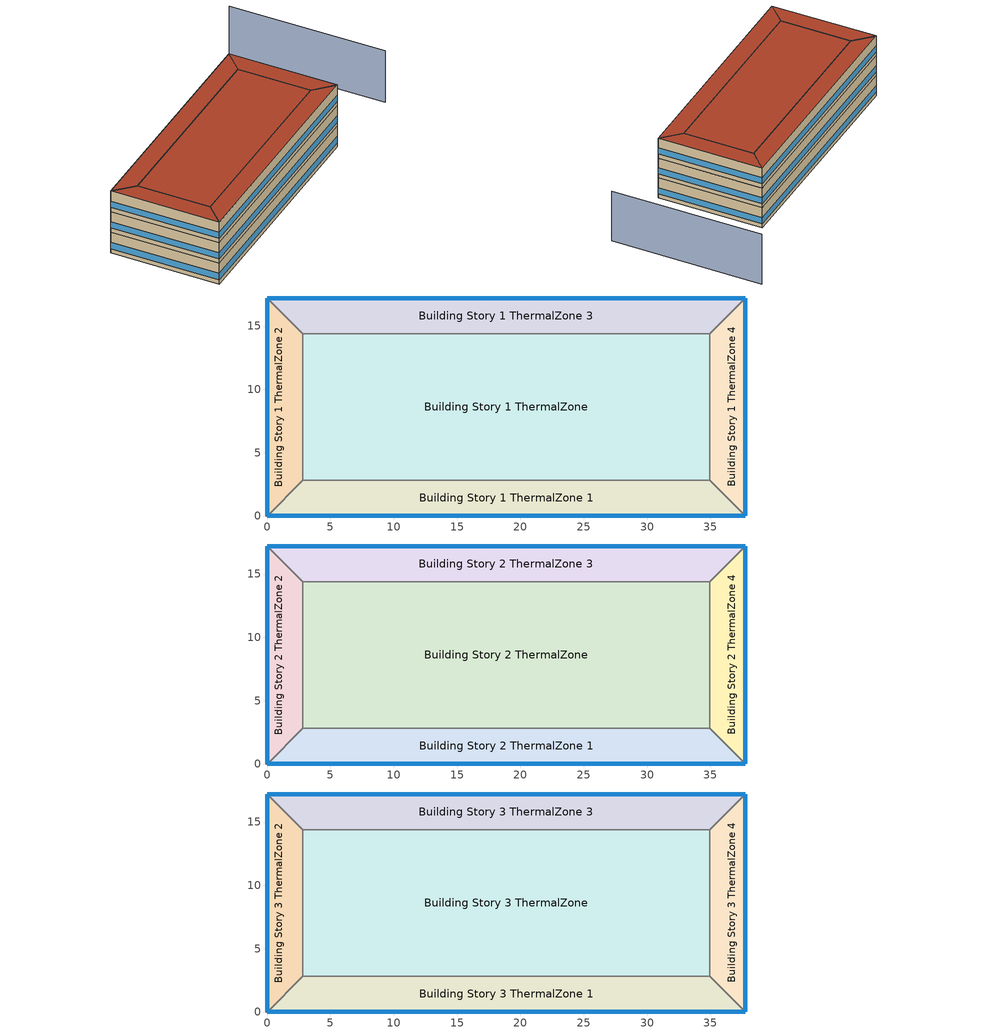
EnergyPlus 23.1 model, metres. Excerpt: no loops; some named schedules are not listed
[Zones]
Building Story 1 ThermalZone
 floor ground (Typical Insulated Carpeted 8in Slab Floor): 34.94,2.83 2.83,2.83 2.83,14.39 34.94,14.39 z0
 wall adiabatic (Typical Interior Wall): 2.83,2.83 34.94,2.83 34.94,14.39 2.83,14.39 2.83,2.83 z0:3.6
 ceiling adiabatic (Typical Interior Floor): 34.94,14.39 2.83,14.39 2.83,2.83 34.94,2.83 z3.6
Building Story 1 ThermalZone 1
 floor ground (Typical Insulated Carpeted 8in Slab Floor): 37.77,0 0,0 2.83,2.83 34.94,2.83 z0
 wall outside (Typical Insulated Exterior Mass Wall R-12.5): 0,0 37.77,0 z0:3.6
 wall adiabatic (Typical Interior Wall): 37.77,0 34.94,2.83 2.83,2.83 0,0 z0:3.6
 window (U 0.48 SHGC 0.40 Dbl Ref-D Clr 6mm/13mm): 0.03,0 37.74,0 z0.76:1.84
 ceiling adiabatic (Typical Interior Ceiling): 34.94,2.83 2.83,2.83 0,0 37.77,0 z3.6
Building Story 1 ThermalZone 2
 floor ground (Typical Insulated Carpeted 8in Slab Floor): 0,0 0,17.21 2.83,14.39 2.83,2.83 z0
 wall outside (Typical Insulated Exterior Mass Wall R-12.5): 0,17.21 0,0 z0:3.6
 wall adiabatic (Typical Interior Wall): 0,0 2.83,2.83 2.83,14.39 0,17.21 z0:3.6
 window (U 0.48 SHGC 0.40 Dbl Ref-D Clr 6mm/13mm): 0,17.19 0,0.03 z0.76:1.85
 ceiling adiabatic (Typical Interior Ceiling): 2.83,2.83 2.83,14.39 0,17.21 0,0 z3.6
Building Story 1 ThermalZone 3
 floor ground (Typical Insulated Carpeted 8in Slab Floor): 0,17.21 37.77,17.21 34.94,14.39 2.83,14.39 z0
 wall outside (Typical Insulated Exterior Mass Wall R-12.5): 37.77,17.21 0,17.21 z0:3.6
 wall adiabatic (Typical Interior Wall): 0,17.21 2.83,14.39 34.94,14.39 37.77,17.21 z0:3.6
 window (U 0.48 SHGC 0.40 Dbl Ref-D Clr 6mm/13mm): 37.74,17.21 0.03,17.21 z0.76:1.84
 ceiling adiabatic (Typical Interior Ceiling): 2.83,14.39 34.94,14.39 37.77,17.21 0,17.21 z3.6
Building Story 1 ThermalZone 4
 floor ground (Typical Insulated Carpeted 8in Slab Floor): 37.77,17.21 37.77,0 34.94,2.83 34.94,14.39 z0
 wall outside (Typical Insulated Exterior Mass Wall R-12.5): 37.77,0 37.77,17.21 z0:3.6
 wall adiabatic (Typical Interior Wall): 37.77,17.21 34.94,14.39 34.94,2.83 37.77,0 z0:3.6
 window (U 0.48 SHGC 0.40 Dbl Ref-D Clr 6mm/13mm): 37.77,0.03 37.77,17.19 z0.76:1.85
 ceiling adiabatic (Typical Interior Ceiling): 34.94,14.39 34.94,2.83 37.77,0 37.77,17.21 z3.6
Building Story 2 ThermalZone
 floor adiabatic (Typical Interior Floor): 34.94,2.83 2.83,2.83 2.83,14.39 34.94,14.39 z3.6
 wall adiabatic (Typical Interior Wall): 2.83,2.83 34.94,2.83 34.94,14.39 2.83,14.39 2.83,2.83 z3.6:7.2
 ceiling adiabatic (Typical Interior Ceiling): 34.94,14.39 2.83,14.39 2.83,2.83 34.94,2.83 z7.2
Building Story 2 ThermalZone 1
 floor adiabatic (Typical Interior Ceiling): 37.77,0 0,0 2.83,2.83 34.94,2.83 z3.6
 wall outside (Typical Insulated Exterior Mass Wall R-12.5): 0,0 37.77,0 z3.6:7.2
 wall adiabatic (Typical Interior Wall): 37.77,0 34.94,2.83 2.83,2.83 0,0 z3.6:7.2
 window (U 0.48 SHGC 0.40 Dbl Ref-D Clr 6mm/13mm): 0.03,0 37.74,0 z4.36:5.44
 ceiling adiabatic (Typical Interior Ceiling): 34.94,2.83 2.83,2.83 0,0 37.77,0 z7.2
Building Story 2 ThermalZone 2
 floor adiabatic (Typical Interior Ceiling): 0,0 0,17.21 2.83,14.39 2.83,2.83 z3.6
 wall outside (Typical Insulated Exterior Mass Wall R-12.5): 0,17.21 0,0 z3.6:7.2
 wall adiabatic (Typical Interior Wall): 0,0 2.83,2.83 2.83,14.39 0,17.21 z3.6:7.2
 window (U 0.48 SHGC 0.40 Dbl Ref-D Clr 6mm/13mm): 0,17.19 0,0.03 z4.36:5.45
 ceiling adiabatic (Typical Interior Ceiling): 2.83,2.83 2.83,14.39 0,17.21 0,0 z7.2
Building Story 2 ThermalZone 3
 floor adiabatic (Typical Interior Ceiling): 0,17.21 37.77,17.21 34.94,14.39 2.83,14.39 z3.6
 wall outside (Typical Insulated Exterior Mass Wall R-12.5): 37.77,17.21 0,17.21 z3.6:7.2
 wall adiabatic (Typical Interior Wall): 0,17.21 2.83,14.39 34.94,14.39 37.77,17.21 z3.6:7.2
 window (U 0.48 SHGC 0.40 Dbl Ref-D Clr 6mm/13mm): 37.74,17.21 0.03,17.21 z4.36:5.44
 ceiling adiabatic (Typical Interior Ceiling): 2.83,14.39 34.94,14.39 37.77,17.21 0,17.21 z7.2
Building Story 2 ThermalZone 4
 floor adiabatic (Typical Interior Ceiling): 37.77,17.21 37.77,0 34.94,2.83 34.94,14.39 z3.6
 wall outside (Typical Insulated Exterior Mass Wall R-12.5): 37.77,0 37.77,17.21 z3.6:7.2
 wall adiabatic (Typical Interior Wall): 37.77,17.21 34.94,14.39 34.94,2.83 37.77,0 z3.6:7.2
 window (U 0.48 SHGC 0.40 Dbl Ref-D Clr 6mm/13mm): 37.77,0.03 37.77,17.19 z4.36:5.45
 ceiling adiabatic (Typical Interior Ceiling): 34.94,14.39 34.94,2.83 37.77,0 37.77,17.21 z7.2
Building Story 3 ThermalZone
 floor adiabatic (Typical Interior Ceiling): 34.94,2.83 2.83,2.83 2.83,14.39 34.94,14.39 z7.2
 wall adiabatic (Typical Interior Wall): 2.83,2.83 34.94,2.83 34.94,14.39 2.83,14.39 2.83,2.83 z7.2:10.8
 roof outside (Typical IEAD Roof R-31.25): 34.94,14.39 2.83,14.39 2.83,2.83 34.94,2.83 z10.8
Building Story 3 ThermalZone 1
 floor adiabatic (Typical Interior Ceiling): 37.77,0 0,0 2.83,2.83 34.94,2.83 z7.2
 wall outside (Typical Insulated Exterior Mass Wall R-12.5): 0,0 37.77,0 z7.2:10.8
 wall adiabatic (Typical Interior Wall): 37.77,0 34.94,2.83 2.83,2.83 0,0 z7.2:10.8
 window (U 0.48 SHGC 0.40 Dbl Ref-D Clr 6mm/13mm): 0.03,0 37.74,0 z7.96:9.04
 roof outside (Typical IEAD Roof R-31.25): 34.94,2.83 2.83,2.83 0,0 37.77,0 z10.8
Building Story 3 ThermalZone 2
 floor adiabatic (Typical Interior Ceiling): 0,0 0,17.21 2.83,14.39 2.83,2.83 z7.2
 wall outside (Typical Insulated Exterior Mass Wall R-12.5): 0,17.21 0,0 z7.2:10.8
 wall adiabatic (Typical Interior Wall): 0,0 2.83,2.83 2.83,14.39 0,17.21 z7.2:10.8
 window (U 0.48 SHGC 0.40 Dbl Ref-D Clr 6mm/13mm): 0,17.19 0,0.03 z7.96:9.05
 roof outside (Typical IEAD Roof R-31.25): 2.83,2.83 2.83,14.39 0,17.21 0,0 z10.8
Building Story 3 ThermalZone 3
 floor adiabatic (Typical Interior Ceiling): 0,17.21 37.77,17.21 34.94,14.39 2.83,14.39 z7.2
 wall outside (Typical Insulated Exterior Mass Wall R-12.5): 37.77,17.21 0,17.21 z7.2:10.8
 wall adiabatic (Typical Interior Wall): 0,17.21 2.83,14.39 34.94,14.39 37.77,17.21 z7.2:10.8
 window (U 0.48 SHGC 0.40 Dbl Ref-D Clr 6mm/13mm): 37.74,17.21 0.03,17.21 z7.96:9.04
 roof outside (Typical IEAD Roof R-31.25): 2.83,14.39 34.94,14.39 37.77,17.21 0,17.21 z10.8
Building Story 3 ThermalZone 4
 floor adiabatic (Typical Interior Ceiling): 37.77,17.21 37.77,0 34.94,2.83 34.94,14.39 z7.2
 wall outside (Typical Insulated Exterior Mass Wall R-12.5): 37.77,0 37.77,17.21 z7.2:10.8
 wall adiabatic (Typical Interior Wall): 37.77,17.21 34.94,14.39 34.94,2.83 37.77,0 z7.2:10.8
 window (U 0.48 SHGC 0.40 Dbl Ref-D Clr 6mm/13mm): 37.77,0.03 37.77,17.19 z7.96:9.05
 roof outside (Typical IEAD Roof R-31.25): 34.94,14.39 34.94,2.83 37.77,0 37.77,17.21 z10.8
shading: 50.66,23.54 50.66,-1.22 z0:9
[Building]
bld_17: Terrain=City
[Site:Location]
Laramie General Brees Field_WY_USA: Latitude {deg}=41.3122; Longitude {deg}=-105.583; Time Zone {hr}=-7; Elevation {m}=2215
[Site:GroundTemperature:FCfactorMethod]
8.6, 2.8, -4.1, -8.8, -2.2, 0.3, 6.7, 10.1, 16.5, 20.6, 19.2, 14.7
[Site:WaterMainsTemperature]
Calculation Method=Correlation; Annual Average Outdoor Air Temperature {C}=8.96667; Maximum Difference In Monthly Average Outdoor Air Temperatures {deltaC}=26.2
[SizingPeriod:DesignDay] Day of Month=21; Dry-Bulb Temperature Range Modifier Type=DefaultMultipliers; Humidity Condition Type=Wetbulb; Barometric Pressure {Pa}=98769; Rain Indicator=No; Snow Indicator=No; Daylight Saving Time Indicator=No; Begin Environment Reset Mode=FullResetAtBeginEnvironment
Name | Month | Day Type | Maximum Dry-Bulb Temperature {C} | Daily Dry-Bulb Temperature Range {deltaC} | Wetbulb or DewPoint at Maximum Dry-Bulb {C} | Wind Speed {m/s} | Wind Direction {deg} | Solar Model Indicator | ASHRAE Clear Sky Optical Depth for Beam Irradiance (taub) | ASHRAE Clear Sky Optical Depth for Diffuse Irradiance (taud) | Sky Clearness
Buffalo Niagara Intl Ap Ann Clg .4% Condns DB=>MWB 1 | 7 | SummerDesignDay | 30.3 | 9.3 | 21.8 | 5.7 | 240 | ASHRAETau | 0.462 | 2.001
Buffalo Niagara Intl Ap Ann Clg .4% Condns WB=>MDB 1 | 7 | SummerDesignDay | 27.8 | 9.3 | 23.8 | 5.7 | 240 | ASHRAETau | 0.462 | 2.001
Buffalo Niagara Intl Ap Ann Htg 99.6% Condns DB 1 | 1 | WinterDesignDay | -16.3 | 0 | -16.3 | 5.1 | 270 | ASHRAEClearSky |  |  | 0
[Material] Thermal Absorptance=0.9
Name | Roughness | Thickness {m} | Conductivity {W/m-K} | Density {kg/m3} | Specific Heat {J/kg-K} | Solar Absorptance | Visible Absorptance
1/2IN Gypsum | Smooth | 0.0127 | 0.16 | 784.9 | 830 | 0.4 | 0.4
100mm Normalweight concrete floor | MediumRough | 0.1016 | 2.31045 | 2322 | 832.557 | 0.7 | 0.7
1IN Stucco | Smooth | 0.0253 | 0.6918 | 1858 | 837 | 0.7 | 0.92
8 in. Normalweight Concrete Floor | MediumRough | 0.2032 | 2.31 | 2322 | 832 | 0.7 | 0.7
8IN CONCRETE HW RefBldg | Rough | 0.2032 | 1.311 | 2240 | 836.8 | 0.7 | 0.7
G01 13mm gypsum board | Smooth | 0.0127 | 0.160031 | 800.001 | 1090.73 | 0.7 | 0.5
Metal Roof Surface | Smooth | 0.0008 | 45.28 | 7824 | 500 | 0.7 | 0.7
Roof Membrane | VeryRough | 0.0095 | 0.16 | 1121.29 | 1460 | 0.7 | 0.7
Std Wood 6inch 1; Std Wood 6inch 2 | MediumSmooth | 0.15 | 0.12 | 540 | 1210 | 0.7 | 0.7
[Material:NoMass] Roughness=Smooth; Thermal Absorptance=0.9; Solar Absorptance=0.7
Name | Thermal Resistance {m2-K/W} | Visible Absorptance
CP02 CARPET PAD; Typical Carpet Pad | 0.21648 | 0.8
Typical Insulation R-10.11 | 1.78074 | 0.7
Typical Insulation R-30.13 | 5.30668 | 0.7
[WindowMaterial:Gas]
AIR 13MM: Gas Type=Air; Thickness {m}=0.0127
[WindowMaterial:Glazing] Optical Data Type=SpectralAverage; Thickness {m}=0.006; Infrared Transmittance at Normal Incidence=0; Front Side Infrared Hemispherical Emissivity=0.84; Conductivity {W/m-K}=0.9; Dirt Correction Factor for Solar and Visible Transmittance=1; Solar Diffusing=No
Name | Solar Transmittance at Normal Incidence | Front Side Solar Reflectance at Normal Incidence | Back Side Solar Reflectance at Normal Incidence | Visible Transmittance at Normal Incidence | Front Side Visible Reflectance at Normal Incidence | Back Side Visible Reflectance at Normal Incidence | Back Side Infrared Hemispherical Emissivity
CLEAR 6MM | 0.775 | 0.071 | 0.071 | 0.881 | 0.08 | 0.08 | 0.84
REF D CLEAR 6MM | 0.429 | 0.308 | 0.379 | 0.334 | 0.453 | 0.505 | 0.82
[Construction]
InteriorFurnishings 1: Std Wood 6inch 1
InteriorFurnishings 2: Std Wood 6inch 2
Typical IEAD Roof R-31.25: Roof Membrane, Typical Insulation R-30.13, Metal Roof Surface
Typical Insulated Carpeted 8in Slab Floor: 8 in. Normalweight Concrete Floor, Typical Carpet Pad
Typical Insulated Exterior Mass Wall R-12.5: 1IN Stucco, 8IN CONCRETE HW RefBldg, Typical Insulation R-10.11, 1/2IN Gypsum
Typical Interior Ceiling: CP02 CARPET PAD, 100mm Normalweight concrete floor
Typical Interior Floor: 100mm Normalweight concrete floor, CP02 CARPET PAD
Typical Interior Wall: G01 13mm gypsum board, G01 13mm gypsum board
U 0.48 SHGC 0.40 Dbl Ref-D Clr 6mm/13mm: REF D CLEAR 6MM, AIR 13MM, CLEAR 6MM
[Zone] Multiplier=1; Part of Total Floor Area=Yes
Building Story 1 ThermalZone; Building Story 1 ThermalZone 1; Building Story 1 ThermalZone 2; Building Story 1 ThermalZone 3; Building Story 1 ThermalZone 4; Building Story 2 ThermalZone; Building Story 2 ThermalZone 1; Building Story 2 ThermalZone 2; Building Story 2 ThermalZone 3; Building Story 2 ThermalZone 4; Building Story 3 ThermalZone; Building Story 3 ThermalZone 1; Building Story 3 ThermalZone 2; Building Story 3 ThermalZone 3; Building Story 3 ThermalZone 4
[Space]
Name | Zone | Space Type
Building Story 1 Space | Building Story 1 ThermalZone | Story Ground Blended Space Type
Building Story 1 Space 1 | Building Story 1 ThermalZone 1 | Story Ground Blended Space Type
Building Story 1 Space 2 | Building Story 1 ThermalZone 2 | Story Ground Blended Space Type
Building Story 1 Space 3 | Building Story 1 ThermalZone 3 | Story Ground Blended Space Type
Building Story 1 Space 4 | Building Story 1 ThermalZone 4 | Story Ground Blended Space Type
Building Story 2 Space | Building Story 2 ThermalZone | Story Mid Blended Space Type
Building Story 2 Space 1 | Building Story 2 ThermalZone 1 | Story Mid Blended Space Type
Building Story 2 Space 2 | Building Story 2 ThermalZone 2 | Story Mid Blended Space Type
Building Story 2 Space 3 | Building Story 2 ThermalZone 3 | Story Mid Blended Space Type
Building Story 2 Space 4 | Building Story 2 ThermalZone 4 | Story Mid Blended Space Type
Building Story 3 Space | Building Story 3 ThermalZone | Story Top Blended Space Type
Building Story 3 Space 1 | Building Story 3 ThermalZone 1 | Story Top Blended Space Type
Building Story 3 Space 2 | Building Story 3 ThermalZone 2 | Story Top Blended Space Type
Building Story 3 Space 3 | Building Story 3 ThermalZone 3 | Story Top Blended Space Type
Building Story 3 Space 4 | Building Story 3 ThermalZone 4 | Story Top Blended Space Type
[SpaceList]
Story Ground Blended Space Type: Building Story 1 Space, Building Story 1 Space 3, Building Story 1 Space 1, Building Story 1 Space 2, Building Story 1 Space 4
Story Mid Blended Space Type: Building Story 2 Space 1, Building Story 2 Space 2, Building Story 2 Space, Building Story 2 Space 3, Building Story 2 Space 4
Story Top Blended Space Type: Building Story 3 Space 2, Building Story 3 Space 3, Building Story 3 Space, Building Story 3 Space 1, Building Story 3 Space 4
[InternalMass]
Name | Construction | Zone or ZoneList | Space or SpaceList | Surface Area {m2}
Building Story 1 Space Office WholeBuilding - Sm Office A  - Story Ground Mass; Building Story 1 Space Office WholeBuilding - Sm Office C  - Story Ground Mass | InteriorFurnishings 1 | Building Story 1 ThermalZone | Building Story 1 Space | 120.913
Building Story 1 Space 3 Office WholeBuilding - Sm Office A  - Story Ground Mass; Building Story 1 Space 3 Office WholeBuilding - Sm Office C  - Story Ground Mass | InteriorFurnishings 1 | Building Story 1 ThermalZone 3 | Building Story 1 Space 3 | 32.1974
Building Story 1 Space 1 Office WholeBuilding - Sm Office A  - Story Ground Mass; Building Story 1 Space 1 Office WholeBuilding - Sm Office C  - Story Ground Mass | InteriorFurnishings 1 | Building Story 1 ThermalZone 1 | Building Story 1 Space 1 | 32.1974
Building Story 1 Space 2 Office WholeBuilding - Sm Office A  - Story Ground Mass; Building Story 1 Space 2 Office WholeBuilding - Sm Office C  - Story Ground Mass | InteriorFurnishings 1 | Building Story 1 ThermalZone 2 | Building Story 1 Space 2 | 13.2578
Building Story 1 Space 4 Office WholeBuilding - Sm Office A  - Story Ground Mass; Building Story 1 Space 4 Office WholeBuilding - Sm Office C  - Story Ground Mass | InteriorFurnishings 1 | Building Story 1 ThermalZone 4 | Building Story 1 Space 4 | 13.2578
Building Story 1 Space Office WholeBuilding - Sm Office A end_a - Story Ground Mass; Building Story 1 Space Office WholeBuilding - Sm Office A end_b - Story Ground Mass; Building Story 1 Space Office WholeBuilding - Sm Office C end_a - Story Ground Mass; Building Story 1 Space Office WholeBuilding - Sm Office C end_b - Story Ground Mass | InteriorFurnishings 1 | Building Story 1 ThermalZone | Building Story 1 Space | 28.3128
Building Story 1 Space 3 Office WholeBuilding - Sm Office A end_a - Story Ground Mass; Building Story 1 Space 3 Office WholeBuilding - Sm Office A end_b - Story Ground Mass; Building Story 1 Space 3 Office WholeBuilding - Sm Office C end_a - Story Ground Mass; Building Story 1 Space 3 Office WholeBuilding - Sm Office C end_b - Story Ground Mass | InteriorFurnishings 1 | Building Story 1 ThermalZone 3 | Building Story 1 Space 3 | 7.53931
Building Story 1 Space 1 Office WholeBuilding - Sm Office A end_a - Story Ground Mass; Building Story 1 Space 1 Office WholeBuilding - Sm Office A end_b - Story Ground Mass; Building Story 1 Space 1 Office WholeBuilding - Sm Office C end_a - Story Ground Mass; Building Story 1 Space 1 Office WholeBuilding - Sm Office C end_b - Story Ground Mass | InteriorFurnishings 1 | Building Story 1 ThermalZone 1 | Building Story 1 Space 1 | 7.53931
Building Story 1 Space 2 Office WholeBuilding - Sm Office A end_a - Story Ground Mass; Building Story 1 Space 2 Office WholeBuilding - Sm Office A end_b - Story Ground Mass; Building Story 1 Space 2 Office WholeBuilding - Sm Office C end_a - Story Ground Mass; Building Story 1 Space 2 Office WholeBuilding - Sm Office C end_b - Story Ground Mass | InteriorFurnishings 1 | Building Story 1 ThermalZone 2 | Building Story 1 Space 2 | 3.10444
Building Story 1 Space 4 Office WholeBuilding - Sm Office A end_a - Story Ground Mass; Building Story 1 Space 4 Office WholeBuilding - Sm Office A end_b - Story Ground Mass; Building Story 1 Space 4 Office WholeBuilding - Sm Office C end_a - Story Ground Mass; Building Story 1 Space 4 Office WholeBuilding - Sm Office C end_b - Story Ground Mass | InteriorFurnishings 1 | Building Story 1 ThermalZone 4 | Building Story 1 Space 4 | 3.10444
Building Story 1 Space Office WholeBuilding - Sm Office B  - Story Ground Mass | InteriorFurnishings 1 | Building Story 1 ThermalZone | Building Story 1 Space | 263.639
Building Story 1 Space 3 Office WholeBuilding - Sm Office B  - Story Ground Mass | InteriorFurnishings 1 | Building Story 1 ThermalZone 3 | Building Story 1 Space 3 | 70.2033
Building Story 1 Space 1 Office WholeBuilding - Sm Office B  - Story Ground Mass | InteriorFurnishings 1 | Building Story 1 ThermalZone 1 | Building Story 1 Space 1 | 70.2033
Building Story 1 Space 2 Office WholeBuilding - Sm Office B  - Story Ground Mass | InteriorFurnishings 1 | Building Story 1 ThermalZone 2 | Building Story 1 Space 2 | 28.9074
Building Story 1 Space 4 Office WholeBuilding - Sm Office B  - Story Ground Mass | InteriorFurnishings 1 | Building Story 1 ThermalZone 4 | Building Story 1 Space 4 | 28.9074
Building Story 1 Space Office WholeBuilding - Sm Office B end_a - Story Ground Mass; Building Story 1 Space Office WholeBuilding - Sm Office B end_b - Story Ground Mass | InteriorFurnishings 1 | Building Story 1 ThermalZone | Building Story 1 Space | 61.7334
Building Story 1 Space 3 Office WholeBuilding - Sm Office B end_a - Story Ground Mass; Building Story 1 Space 3 Office WholeBuilding - Sm Office B end_b - Story Ground Mass | InteriorFurnishings 1 | Building Story 1 ThermalZone 3 | Building Story 1 Space 3 | 16.4387
Building Story 1 Space 1 Office WholeBuilding - Sm Office B end_a - Story Ground Mass; Building Story 1 Space 1 Office WholeBuilding - Sm Office B end_b - Story Ground Mass | InteriorFurnishings 1 | Building Story 1 ThermalZone 1 | Building Story 1 Space 1 | 16.4387
Building Story 1 Space 2 Office WholeBuilding - Sm Office B end_a - Story Ground Mass; Building Story 1 Space 2 Office WholeBuilding - Sm Office B end_b - Story Ground Mass | InteriorFurnishings 1 | Building Story 1 ThermalZone 2 | Building Story 1 Space 2 | 6.76893
Building Story 1 Space 4 Office WholeBuilding - Sm Office B end_a - Story Ground Mass; Building Story 1 Space 4 Office WholeBuilding - Sm Office B end_b - Story Ground Mass | InteriorFurnishings 1 | Building Story 1 ThermalZone 4 | Building Story 1 Space 4 | 6.76893
Building Story 1 Space Mass | InteriorFurnishings 2 | Building Story 1 ThermalZone | Building Story 1 Space | 742.182
Building Story 1 Space 1 Mass | InteriorFurnishings 2 | Building Story 1 ThermalZone 1 | Building Story 1 Space 1 | 197.633
Building Story 1 Space 2 Mass | InteriorFurnishings 2 | Building Story 1 ThermalZone 2 | Building Story 1 Space 2 | 81.3787
Building Story 1 Space 3 Mass | InteriorFurnishings 2 | Building Story 1 ThermalZone 3 | Building Story 1 Space 3 | 197.633
Building Story 1 Space 4 Mass | InteriorFurnishings 2 | Building Story 1 ThermalZone 4 | Building Story 1 Space 4 | 81.3787
Building Story 2 Space 1 Office WholeBuilding - Sm Office A  - Story Mid Mass; Building Story 2 Space 1 Office WholeBuilding - Sm Office C  - Story Mid Mass | InteriorFurnishings 1 | Building Story 2 ThermalZone 1 | Building Story 2 Space 1 | 32.1974
Building Story 2 Space 2 Office WholeBuilding - Sm Office A  - Story Mid Mass; Building Story 2 Space 2 Office WholeBuilding - Sm Office C  - Story Mid Mass | InteriorFurnishings 1 | Building Story 2 ThermalZone 2 | Building Story 2 Space 2 | 13.2578
Building Story 2 Space Office WholeBuilding - Sm Office A  - Story Mid Mass; Building Story 2 Space Office WholeBuilding - Sm Office C  - Story Mid Mass | InteriorFurnishings 1 | Building Story 2 ThermalZone | Building Story 2 Space | 120.913
Building Story 2 Space 3 Office WholeBuilding - Sm Office A  - Story Mid Mass; Building Story 2 Space 3 Office WholeBuilding - Sm Office C  - Story Mid Mass | InteriorFurnishings 1 | Building Story 2 ThermalZone 3 | Building Story 2 Space 3 | 32.1974
Building Story 2 Space 4 Office WholeBuilding - Sm Office A  - Story Mid Mass; Building Story 2 Space 4 Office WholeBuilding - Sm Office C  - Story Mid Mass | InteriorFurnishings 1 | Building Story 2 ThermalZone 4 | Building Story 2 Space 4 | 13.2578
Building Story 2 Space 1 Office WholeBuilding - Sm Office A end_a - Story Mid Mass; Building Story 2 Space 1 Office WholeBuilding - Sm Office A end_b - Story Mid Mass; Building Story 2 Space 1 Office WholeBuilding - Sm Office C end_a - Story Mid Mass; Building Story 2 Space 1 Office WholeBuilding - Sm Office C end_b - Story Mid Mass | InteriorFurnishings 1 | Building Story 2 ThermalZone 1 | Building Story 2 Space 1 | 7.53931
Building Story 2 Space 2 Office WholeBuilding - Sm Office A end_a - Story Mid Mass; Building Story 2 Space 2 Office WholeBuilding - Sm Office A end_b - Story Mid Mass; Building Story 2 Space 2 Office WholeBuilding - Sm Office C end_a - Story Mid Mass; Building Story 2 Space 2 Office WholeBuilding - Sm Office C end_b - Story Mid Mass | InteriorFurnishings 1 | Building Story 2 ThermalZone 2 | Building Story 2 Space 2 | 3.10444
Building Story 2 Space Office WholeBuilding - Sm Office A end_a - Story Mid Mass; Building Story 2 Space Office WholeBuilding - Sm Office A end_b - Story Mid Mass; Building Story 2 Space Office WholeBuilding - Sm Office C end_a - Story Mid Mass; Building Story 2 Space Office WholeBuilding - Sm Office C end_b - Story Mid Mass | InteriorFurnishings 1 | Building Story 2 ThermalZone | Building Story 2 Space | 28.3128
Building Story 2 Space 3 Office WholeBuilding - Sm Office A end_a - Story Mid Mass; Building Story 2 Space 3 Office WholeBuilding - Sm Office A end_b - Story Mid Mass; Building Story 2 Space 3 Office WholeBuilding - Sm Office C end_a - Story Mid Mass; Building Story 2 Space 3 Office WholeBuilding - Sm Office C end_b - Story Mid Mass | InteriorFurnishings 1 | Building Story 2 ThermalZone 3 | Building Story 2 Space 3 | 7.53931
Building Story 2 Space 4 Office WholeBuilding - Sm Office A end_a - Story Mid Mass; Building Story 2 Space 4 Office WholeBuilding - Sm Office A end_b - Story Mid Mass; Building Story 2 Space 4 Office WholeBuilding - Sm Office C end_a - Story Mid Mass; Building Story 2 Space 4 Office WholeBuilding - Sm Office C end_b - Story Mid Mass | InteriorFurnishings 1 | Building Story 2 ThermalZone 4 | Building Story 2 Space 4 | 3.10444
Building Story 2 Space 1 Office WholeBuilding - Sm Office B  - Story Mid Mass | InteriorFurnishings 1 | Building Story 2 ThermalZone 1 | Building Story 2 Space 1 | 70.2033
Building Story 2 Space 2 Office WholeBuilding - Sm Office B  - Story Mid Mass | InteriorFurnishings 1 | Building Story 2 ThermalZone 2 | Building Story 2 Space 2 | 28.9074
Building Story 2 Space Office WholeBuilding - Sm Office B  - Story Mid Mass | InteriorFurnishings 1 | Building Story 2 ThermalZone | Building Story 2 Space | 263.639
Building Story 2 Space 3 Office WholeBuilding - Sm Office B  - Story Mid Mass | InteriorFurnishings 1 | Building Story 2 ThermalZone 3 | Building Story 2 Space 3 | 70.2033
Building Story 2 Space 4 Office WholeBuilding - Sm Office B  - Story Mid Mass | InteriorFurnishings 1 | Building Story 2 ThermalZone 4 | Building Story 2 Space 4 | 28.9074
Building Story 2 Space 1 Office WholeBuilding - Sm Office B end_a - Story Mid Mass; Building Story 2 Space 1 Office WholeBuilding - Sm Office B end_b - Story Mid Mass | InteriorFurnishings 1 | Building Story 2 ThermalZone 1 | Building Story 2 Space 1 | 16.4387
Building Story 2 Space 2 Office WholeBuilding - Sm Office B end_a - Story Mid Mass; Building Story 2 Space 2 Office WholeBuilding - Sm Office B end_b - Story Mid Mass | InteriorFurnishings 1 | Building Story 2 ThermalZone 2 | Building Story 2 Space 2 | 6.76893
Building Story 2 Space Office WholeBuilding - Sm Office B end_a - Story Mid Mass; Building Story 2 Space Office WholeBuilding - Sm Office B end_b - Story Mid Mass | InteriorFurnishings 1 | Building Story 2 ThermalZone | Building Story 2 Space | 61.7334
Building Story 2 Space 3 Office WholeBuilding - Sm Office B end_a - Story Mid Mass; Building Story 2 Space 3 Office WholeBuilding - Sm Office B end_b - Story Mid Mass | InteriorFurnishings 1 | Building Story 2 ThermalZone 3 | Building Story 2 Space 3 | 16.4387
Building Story 2 Space 4 Office WholeBuilding - Sm Office B end_a - Story Mid Mass; Building Story 2 Space 4 Office WholeBuilding - Sm Office B end_b - Story Mid Mass | InteriorFurnishings 1 | Building Story 2 ThermalZone 4 | Building Story 2 Space 4 | 6.76893
Building Story 2 Space Mass | InteriorFurnishings 2 | Building Story 2 ThermalZone | Building Story 2 Space | 742.182
Building Story 2 Space 1 Mass | InteriorFurnishings 2 | Building Story 2 ThermalZone 1 | Building Story 2 Space 1 | 197.633
Building Story 2 Space 2 Mass | InteriorFurnishings 2 | Building Story 2 ThermalZone 2 | Building Story 2 Space 2 | 81.3787
Building Story 2 Space 3 Mass | InteriorFurnishings 2 | Building Story 2 ThermalZone 3 | Building Story 2 Space 3 | 197.633
Building Story 2 Space 4 Mass | InteriorFurnishings 2 | Building Story 2 ThermalZone 4 | Building Story 2 Space 4 | 81.3787
Building Story 3 Space 2 Office WholeBuilding - Sm Office A  - Story Top Mass; Building Story 3 Space 2 Office WholeBuilding - Sm Office C  - Story Top Mass | InteriorFurnishings 1 | Building Story 3 ThermalZone 2 | Building Story 3 Space 2 | 13.2578
Building Story 3 Space 3 Office WholeBuilding - Sm Office A  - Story Top Mass; Building Story 3 Space 3 Office WholeBuilding - Sm Office C  - Story Top Mass | InteriorFurnishings 1 | Building Story 3 ThermalZone 3 | Building Story 3 Space 3 | 32.1974
Building Story 3 Space Office WholeBuilding - Sm Office A  - Story Top Mass; Building Story 3 Space Office WholeBuilding - Sm Office C  - Story Top Mass | InteriorFurnishings 1 | Building Story 3 ThermalZone | Building Story 3 Space | 120.913
Building Story 3 Space 1 Office WholeBuilding - Sm Office A  - Story Top Mass; Building Story 3 Space 1 Office WholeBuilding - Sm Office C  - Story Top Mass | InteriorFurnishings 1 | Building Story 3 ThermalZone 1 | Building Story 3 Space 1 | 32.1974
Building Story 3 Space 4 Office WholeBuilding - Sm Office A  - Story Top Mass; Building Story 3 Space 4 Office WholeBuilding - Sm Office C  - Story Top Mass | InteriorFurnishings 1 | Building Story 3 ThermalZone 4 | Building Story 3 Space 4 | 13.2578
Building Story 3 Space 2 Office WholeBuilding - Sm Office A end_a - Story Top Mass; Building Story 3 Space 2 Office WholeBuilding - Sm Office A end_b - Story Top Mass; Building Story 3 Space 2 Office WholeBuilding - Sm Office C end_a - Story Top Mass; Building Story 3 Space 2 Office WholeBuilding - Sm Office C end_b - Story Top Mass | InteriorFurnishings 1 | Building Story 3 ThermalZone 2 | Building Story 3 Space 2 | 3.10444
Building Story 3 Space 3 Office WholeBuilding - Sm Office A end_a - Story Top Mass; Building Story 3 Space 3 Office WholeBuilding - Sm Office A end_b - Story Top Mass; Building Story 3 Space 3 Office WholeBuilding - Sm Office C end_a - Story Top Mass; Building Story 3 Space 3 Office WholeBuilding - Sm Office C end_b - Story Top Mass | InteriorFurnishings 1 | Building Story 3 ThermalZone 3 | Building Story 3 Space 3 | 7.53931
Building Story 3 Space Office WholeBuilding - Sm Office A end_a - Story Top Mass; Building Story 3 Space Office WholeBuilding - Sm Office A end_b - Story Top Mass; Building Story 3 Space Office WholeBuilding - Sm Office C end_a - Story Top Mass; Building Story 3 Space Office WholeBuilding - Sm Office C end_b - Story Top Mass | InteriorFurnishings 1 | Building Story 3 ThermalZone | Building Story 3 Space | 28.3128
Building Story 3 Space 1 Office WholeBuilding - Sm Office A end_a - Story Top Mass; Building Story 3 Space 1 Office WholeBuilding - Sm Office A end_b - Story Top Mass; Building Story 3 Space 1 Office WholeBuilding - Sm Office C end_a - Story Top Mass; Building Story 3 Space 1 Office WholeBuilding - Sm Office C end_b - Story Top Mass | InteriorFurnishings 1 | Building Story 3 ThermalZone 1 | Building Story 3 Space 1 | 7.53931
Building Story 3 Space 4 Office WholeBuilding - Sm Office A end_a - Story Top Mass; Building Story 3 Space 4 Office WholeBuilding - Sm Office A end_b - Story Top Mass; Building Story 3 Space 4 Office WholeBuilding - Sm Office C end_a - Story Top Mass; Building Story 3 Space 4 Office WholeBuilding - Sm Office C end_b - Story Top Mass | InteriorFurnishings 1 | Building Story 3 ThermalZone 4 | Building Story 3 Space 4 | 3.10444
Building Story 3 Space 2 Office WholeBuilding - Sm Office B  - Story Top Mass | InteriorFurnishings 1 | Building Story 3 ThermalZone 2 | Building Story 3 Space 2 | 28.9074
Building Story 3 Space 3 Office WholeBuilding - Sm Office B  - Story Top Mass | InteriorFurnishings 1 | Building Story 3 ThermalZone 3 | Building Story 3 Space 3 | 70.2033
Building Story 3 Space Office WholeBuilding - Sm Office B  - Story Top Mass | InteriorFurnishings 1 | Building Story 3 ThermalZone | Building Story 3 Space | 263.639
Building Story 3 Space 1 Office WholeBuilding - Sm Office B  - Story Top Mass | InteriorFurnishings 1 | Building Story 3 ThermalZone 1 | Building Story 3 Space 1 | 70.2033
Building Story 3 Space 4 Office WholeBuilding - Sm Office B  - Story Top Mass | InteriorFurnishings 1 | Building Story 3 ThermalZone 4 | Building Story 3 Space 4 | 28.9074
Building Story 3 Space 2 Office WholeBuilding - Sm Office B end_a - Story Top Mass; Building Story 3 Space 2 Office WholeBuilding - Sm Office B end_b - Story Top Mass | InteriorFurnishings 1 | Building Story 3 ThermalZone 2 | Building Story 3 Space 2 | 6.76893
Building Story 3 Space 3 Office WholeBuilding - Sm Office B end_a - Story Top Mass; Building Story 3 Space 3 Office WholeBuilding - Sm Office B end_b - Story Top Mass | InteriorFurnishings 1 | Building Story 3 ThermalZone 3 | Building Story 3 Space 3 | 16.4387
Building Story 3 Space Office WholeBuilding - Sm Office B end_a - Story Top Mass; Building Story 3 Space Office WholeBuilding - Sm Office B end_b - Story Top Mass | InteriorFurnishings 1 | Building Story 3 ThermalZone | Building Story 3 Space | 61.7334
Building Story 3 Space 1 Office WholeBuilding - Sm Office B end_a - Story Top Mass; Building Story 3 Space 1 Office WholeBuilding - Sm Office B end_b - Story Top Mass | InteriorFurnishings 1 | Building Story 3 ThermalZone 1 | Building Story 3 Space 1 | 16.4387
Building Story 3 Space 4 Office WholeBuilding - Sm Office B end_a - Story Top Mass; Building Story 3 Space 4 Office WholeBuilding - Sm Office B end_b - Story Top Mass | InteriorFurnishings 1 | Building Story 3 ThermalZone 4 | Building Story 3 Space 4 | 6.76893
Building Story 3 Space Mass | InteriorFurnishings 2 | Building Story 3 ThermalZone | Building Story 3 Space | 742.182
Building Story 3 Space 1 Mass | InteriorFurnishings 2 | Building Story 3 ThermalZone 1 | Building Story 3 Space 1 | 197.633
Building Story 3 Space 2 Mass | InteriorFurnishings 2 | Building Story 3 ThermalZone 2 | Building Story 3 Space 2 | 81.3787
Building Story 3 Space 3 Mass | InteriorFurnishings 2 | Building Story 3 ThermalZone 3 | Building Story 3 Space 3 | 197.633
Building Story 3 Space 4 Mass | InteriorFurnishings 2 | Building Story 3 ThermalZone 4 | Building Story 3 Space 4 | 81.3787
[Lights] Schedule=OfficeSmall BLDG_LIGHT_SCH_2013; Design Level Calculation Method=Watts/Area; Watts per Zone Floor Area {W/m2}=8.82641; Return Air Fraction=0; Fraction Radiant=0.7; Fraction Visible=0.2; Fraction Replaceable=1
Name | Zone or ZoneList or Space or SpaceList
Office WholeBuilding - Sm Office Lights 1 | Story Ground Blended Space Type
Office WholeBuilding - Sm Office Lights 2 | Story Mid Blended Space Type
Office WholeBuilding - Sm Office Lights 3 | Story Top Blended Space Type
[People] Number of People Schedule=OfficeSmall BLDG_OCC_SCH; Number of People Calculation Method=People/Area; People per Floor Area {person/m2}=0.0602779; Fraction Radiant=0.3; Activity Level Schedule=OfficeSmall ACTIVITY_SCH; Enable ASHRAE 55 Comfort Warnings=Yes; Mean Radiant Temperature Calculation Type=ZoneAveraged; Work Efficiency Schedule=Work Efficiency Schedule; Clothing Insulation Schedule=Clothing Schedule; Air Velocity Schedule=Air Velocity Schedule; Thermal Comfort Model 1 Type=Fanger
Name | Zone or ZoneList or Space or SpaceList
Office WholeBuilding - Sm Office People 1 | Story Ground Blended Space Type
Office WholeBuilding - Sm Office People 2 | Story Mid Blended Space Type
Office WholeBuilding - Sm Office People 3 | Story Top Blended Space Type
[ElectricEquipment] Design Level Calculation Method=Watts/Area
Name | Zone or ZoneList or Space or SpaceList | Schedule | Watts per Zone Floor Area {W/m2} | Fraction Radiant | Fraction Latent | Fraction Lost
2 Elevator Fans | Story Ground Blended Space Type | Elevator Schedule 3 | 0.112994 | 0.5
2 Elevator Lift Motors | Story Ground Blended Space Type | Elevator Schedule 1 | 58.6004 | 0 | 0 | 1
2 Elevator Lights | Story Ground Blended Space Type | Elevator Schedule 2 | 0.118072 | 0.5
Office WholeBuilding - Sm Office Elec Equip 1 | Story Ground Blended Space Type | OfficeSmall BLDG_EQUIP_SCH_2013 | 6.78126 | 0 | 0 | 0
Office WholeBuilding - Sm Office Elec Equip 2 | Story Mid Blended Space Type | OfficeSmall BLDG_EQUIP_SCH_2013 | 6.78126 | 0 | 0 | 0
Office WholeBuilding - Sm Office Elec Equip 3 | Story Top Blended Space Type | OfficeSmall BLDG_EQUIP_SCH_2013 | 6.78126 | 0 | 0 | 0
[ZoneInfiltration:DesignFlowRate] Schedule=Always On Discrete; Design Flow Rate Calculation Method=Flow/ExteriorArea; Constant Term Coefficient=0; Temperature Term Coefficient=0; Velocity Term Coefficient=0.224; Velocity Squared Term Coefficient=0
Name | Zone or ZoneList or Space or SpaceList | Flow Rate per Exterior Surface Area {m3/s-m2}
Office WholeBuilding - Sm Office A  - Story Ground Infiltration; Office WholeBuilding - Sm Office C  - Story Ground Infiltration | Story Ground Blended Space Type | 0.000116373
Office WholeBuilding - Sm Office A end_a - Story Ground Infiltration; Office WholeBuilding - Sm Office A end_b - Story Ground Infiltration; Office WholeBuilding - Sm Office C end_a - Story Ground Infiltration; Office WholeBuilding - Sm Office C end_b - Story Ground Infiltration | Story Ground Blended Space Type | 5.44994e-05
Office WholeBuilding - Sm Office B end_a - Story Ground Infiltration; Office WholeBuilding - Sm Office B end_b - Story Ground Infiltration | Story Ground Blended Space Type | 5.94153e-05
Office WholeBuilding - Sm Office A  - Story Mid Infiltration; Office WholeBuilding - Sm Office C  - Story Mid Infiltration | Story Mid Blended Space Type | 0.000116373
Office WholeBuilding - Sm Office A end_a - Story Mid Infiltration; Office WholeBuilding - Sm Office A end_b - Story Mid Infiltration; Office WholeBuilding - Sm Office C end_a - Story Mid Infiltration; Office WholeBuilding - Sm Office C end_b - Story Mid Infiltration | Story Mid Blended Space Type | 5.44994e-05
Office WholeBuilding - Sm Office B end_a - Story Mid Infiltration; Office WholeBuilding - Sm Office B end_b - Story Mid Infiltration | Story Mid Blended Space Type | 5.94153e-05
Office WholeBuilding - Sm Office A  - Story Top Infiltration; Office WholeBuilding - Sm Office C  - Story Top Infiltration | Story Top Blended Space Type | 4.03906e-05
Office WholeBuilding - Sm Office A end_a - Story Top Infiltration; Office WholeBuilding - Sm Office A end_b - Story Top Infiltration; Office WholeBuilding - Sm Office C end_a - Story Top Infiltration; Office WholeBuilding - Sm Office C end_b - Story Top Infiltration | Story Top Blended Space Type | 1.89156e-05
Office WholeBuilding - Sm Office B end_a - Story Top Infiltration; Office WholeBuilding - Sm Office B end_b - Story Top Infiltration | Story Top Blended Space Type | 2.06219e-05
[Daylighting:Controls] Lighting Control Type=Stepped; Minimum Input Power Fraction for Continuous or ContinuousOff Dimming Control=0.3; Minimum Light Output Fraction for Continuous or ContinuousOff Dimming Control=0.2; Number of Stepped Control Steps=3; Probability Lighting will be Reset When Needed in Manual Stepped Control=1; Glare Calculation Azimuth Angle of View Direction Clockwise from Zone y-Axis {deg}=-0; Maximum Allowable Discomfort Glare Index=22; Illuminance Setpoint at Reference Point 1 {lux}=377; Illuminance Setpoint at Reference Point 2 {lux}=377
Name | Zone or Space | Glare Calculation Daylighting Reference Point | Daylighting Reference Point 1 | Fraction of Lights Controlled by Reference Point 1 | Daylighting Reference Point 2 | Fraction of Lights Controlled by Reference Point 2
Building Story 1 ThermalZone 1 DaylightingControls | Building Story 1 ThermalZone 1 | Building Story 1 Space 1 Daylt Sensor 1 | Building Story 1 Space 1 Daylt Sensor 1 | 0.288 | Building Story 1 Space 1 Daylt Sensor 2 | 0.046
Building Story 1 ThermalZone 2 DaylightingControls | Building Story 1 ThermalZone 2 | Building Story 1 Space 2 Daylt Sensor 1 | Building Story 1 Space 2 Daylt Sensor 1 | 0.3 | Building Story 1 Space 2 Daylt Sensor 2 | 0.042
Building Story 1 ThermalZone 3 DaylightingControls | Building Story 1 ThermalZone 3 | Building Story 1 Space 3 Daylt Sensor 1 | Building Story 1 Space 3 Daylt Sensor 1 | 0.288 | Building Story 1 Space 3 Daylt Sensor 2 | 0.046
Building Story 1 ThermalZone 4 DaylightingControls | Building Story 1 ThermalZone 4 | Building Story 1 Space 4 Daylt Sensor 1 | Building Story 1 Space 4 Daylt Sensor 1 | 0.3 | Building Story 1 Space 4 Daylt Sensor 2 | 0.042
Building Story 2 ThermalZone 1 DaylightingControls | Building Story 2 ThermalZone 1 | Building Story 2 Space 1 Daylt Sensor 1 | Building Story 2 Space 1 Daylt Sensor 1 | 0.288 | Building Story 2 Space 1 Daylt Sensor 2 | 0.046
Building Story 2 ThermalZone 2 DaylightingControls | Building Story 2 ThermalZone 2 | Building Story 2 Space 2 Daylt Sensor 1 | Building Story 2 Space 2 Daylt Sensor 1 | 0.3 | Building Story 2 Space 2 Daylt Sensor 2 | 0.042
Building Story 2 ThermalZone 3 DaylightingControls | Building Story 2 ThermalZone 3 | Building Story 2 Space 3 Daylt Sensor 1 | Building Story 2 Space 3 Daylt Sensor 1 | 0.288 | Building Story 2 Space 3 Daylt Sensor 2 | 0.046
Building Story 2 ThermalZone 4 DaylightingControls | Building Story 2 ThermalZone 4 | Building Story 2 Space 4 Daylt Sensor 1 | Building Story 2 Space 4 Daylt Sensor 1 | 0.3 | Building Story 2 Space 4 Daylt Sensor 2 | 0.042
Building Story 3 ThermalZone 1 DaylightingControls | Building Story 3 ThermalZone 1 | Building Story 3 Space 1 Daylt Sensor 1 | Building Story 3 Space 1 Daylt Sensor 1 | 0.288 | Building Story 3 Space 1 Daylt Sensor 2 | 0.046
Building Story 3 ThermalZone 2 DaylightingControls | Building Story 3 ThermalZone 2 | Building Story 3 Space 2 Daylt Sensor 1 | Building Story 3 Space 2 Daylt Sensor 1 | 0.3 | Building Story 3 Space 2 Daylt Sensor 2 | 0.042
Building Story 3 ThermalZone 3 DaylightingControls | Building Story 3 ThermalZone 3 | Building Story 3 Space 3 Daylt Sensor 1 | Building Story 3 Space 3 Daylt Sensor 1 | 0.288 | Building Story 3 Space 3 Daylt Sensor 2 | 0.046
Building Story 3 ThermalZone 4 DaylightingControls | Building Story 3 ThermalZone 4 | Building Story 3 Space 4 Daylt Sensor 1 | Building Story 3 Space 4 Daylt Sensor 1 | 0.3 | Building Story 3 Space 4 Daylt Sensor 2 | 0.042
[Exterior:Lights] Control Option=AstronomicalClock
Name | Schedule | Design Level {W}
Building Facades | Schedule Ruleset 1 | 470.295
Main Entries | Schedule Ruleset 2 | 283.107
Other Doors | Schedule Ruleset 2 | 94.3691
Parking Areas and Drives | Schedule Ruleset 2 | 2866.46
[Schedule:Day:Interval]
OfficeSmall BLDG_LIGHT_SCH_2013 Wknd Day: No, 24:00, 0.18
OfficeSmall BLDG_LIGHT_SCH_2013 Default|Wkdy Day; OfficeSmall BLDG_LIGHT_SCH_2013 Default: No, 05:00, 0.18, 06:00, 0.23, 07:00, 0.178641, 08:00, 0.326215, 12:00, 0.699031, 13:00, 0.621361, 17:00, 0.699031, 18:00, 0.473788, 20:00, 0.326215, 22:00, 0.248544, 23:00, 0.178641, 24:00, 0.18
OfficeSmall BLDG_LIGHT_SCH_2013 Summer Design Day; OfficeSmall BLDG_OCC_SCH Summer Design Day; Clothing Schedule Default Winter Clothes; 27 space(s) Occ Sch Summer Design Day 3; 27 space(s) Occ Sch Winter Design Day 3: No, 24:00, 1
OfficeSmall BLDG_LIGHT_SCH_2013 Winter Design Day; OfficeSmall BLDG_OCC_SCH Default; OfficeSmall BLDG_OCC_SCH Winter Design Day; Work Efficiency Schedule Default; 27 space(s) Occ Sch Sunday 3; 27 space(s) Occ Sch Sunday 1: No, 24:00, 0
OfficeSmall BLDG_OCC_SCH Wkdy Day: No, 06:00, 0, 07:00, 0.11, 08:00, 0.21, 12:00, 1, 13:00, 0.53, 17:00, 1, 18:00, 0.32, 22:00, 0.11, 23:00, 0.05, 24:00, 0
OfficeSmall ACTIVITY_SCH Default; OfficeSmall ACTIVITY_SCH Summer Design Day; OfficeSmall ACTIVITY_SCH Winter Design Day: No, 24:00, 120
Air Velocity Schedule Default: No, 24:00, 0.2
27 space(s) Occ Sch Default 3: No, 05:00, 0, 06:00, 1, 07:00, 1, 08:00, 1, 11:00, 0, 13:00, 1, 16:00, 0, 17:00, 1, 18:00, 1, 21:00, 0, 22:00, 1, 23:00, 1, 24:00, 0
Schedule Day 13: No, 06:00, 0, 24:00, 1
Schedule Day 14: No, 06:00, 0.7, 24:00, 1
[Schedule:Week:Daily]
OfficeSmall BLDG_LIGHT_SCH_2013 Week Rule - Jan1-Jan1: OfficeSmall BLDG_LIGHT_SCH_2013 Wknd Day, OfficeSmall BLDG_LIGHT_SCH_2013 Wknd Day, OfficeSmall BLDG_LIGHT_SCH_2013 Wknd Day, OfficeSmall BLDG_LIGHT_SCH_2013 Wknd Day, OfficeSmall BLDG_LIGHT_SCH_2013 Wknd Day, OfficeSmall BLDG_LIGHT_SCH_2013 Wknd Day, OfficeSmall BLDG_LIGHT_SCH_2013 Wknd Day, OfficeSmall BLDG_LIGHT_SCH_2013 Default, OfficeSmall BLDG_LIGHT_SCH_2013 Summer Design Day, OfficeSmall BLDG_LIGHT_SCH_2013 Winter Design Day, OfficeSmall BLDG_LIGHT_SCH_2013 Default, OfficeSmall BLDG_LIGHT_SCH_2013 Default
OfficeSmall BLDG_LIGHT_SCH_2013 Week Rule - Jan2-Dec31: OfficeSmall BLDG_LIGHT_SCH_2013 Wknd Day, OfficeSmall BLDG_LIGHT_SCH_2013 Default|Wkdy Day, OfficeSmall BLDG_LIGHT_SCH_2013 Default|Wkdy Day, OfficeSmall BLDG_LIGHT_SCH_2013 Default|Wkdy Day, OfficeSmall BLDG_LIGHT_SCH_2013 Default|Wkdy Day, OfficeSmall BLDG_LIGHT_SCH_2013 Default|Wkdy Day, OfficeSmall BLDG_LIGHT_SCH_2013 Wknd Day, OfficeSmall BLDG_LIGHT_SCH_2013 Default, OfficeSmall BLDG_LIGHT_SCH_2013 Summer Design Day, OfficeSmall BLDG_LIGHT_SCH_2013 Winter Design Day, OfficeSmall BLDG_LIGHT_SCH_2013 Default, OfficeSmall BLDG_LIGHT_SCH_2013 Default
OfficeSmall BLDG_OCC_SCH Week Rule - Jan1-Jan1: OfficeSmall BLDG_OCC_SCH Default, OfficeSmall BLDG_OCC_SCH Default, OfficeSmall BLDG_OCC_SCH Default, OfficeSmall BLDG_OCC_SCH Default, OfficeSmall BLDG_OCC_SCH Default, OfficeSmall BLDG_OCC_SCH Default, OfficeSmall BLDG_OCC_SCH Default, OfficeSmall BLDG_OCC_SCH Default, OfficeSmall BLDG_OCC_SCH Summer Design Day, OfficeSmall BLDG_OCC_SCH Winter Design Day, OfficeSmall BLDG_OCC_SCH Default, OfficeSmall BLDG_OCC_SCH Default
OfficeSmall BLDG_OCC_SCH Week Rule - Jan2-Dec31: OfficeSmall BLDG_OCC_SCH Default, OfficeSmall BLDG_OCC_SCH Wkdy Day, OfficeSmall BLDG_OCC_SCH Wkdy Day, OfficeSmall BLDG_OCC_SCH Wkdy Day, OfficeSmall BLDG_OCC_SCH Wkdy Day, OfficeSmall BLDG_OCC_SCH Wkdy Day, OfficeSmall BLDG_OCC_SCH Default, OfficeSmall BLDG_OCC_SCH Default, OfficeSmall BLDG_OCC_SCH Summer Design Day, OfficeSmall BLDG_OCC_SCH Winter Design Day, OfficeSmall BLDG_OCC_SCH Default, OfficeSmall BLDG_OCC_SCH Default
OfficeSmall ACTIVITY_SCH Week Rule - Jan1-Dec31: OfficeSmall ACTIVITY_SCH Default, OfficeSmall ACTIVITY_SCH Default, OfficeSmall ACTIVITY_SCH Default, OfficeSmall ACTIVITY_SCH Default, OfficeSmall ACTIVITY_SCH Default, OfficeSmall ACTIVITY_SCH Default, OfficeSmall ACTIVITY_SCH Default, OfficeSmall ACTIVITY_SCH Default, OfficeSmall ACTIVITY_SCH Summer Design Day, OfficeSmall ACTIVITY_SCH Winter Design Day, OfficeSmall ACTIVITY_SCH Default, OfficeSmall ACTIVITY_SCH Default
Work Efficiency Schedule Week Rule - Jan1-Dec31: Work Efficiency Schedule Default, Work Efficiency Schedule Default, Work Efficiency Schedule Default, Work Efficiency Schedule Default, Work Efficiency Schedule Default, Work Efficiency Schedule Default, Work Efficiency Schedule Default, Work Efficiency Schedule Default, Work Efficiency Schedule Default, Work Efficiency Schedule Default, Work Efficiency Schedule Default, Work Efficiency Schedule Default
Clothing Schedule Week Rule - Jan1-Dec31: Clothing Schedule Default Winter Clothes, Clothing Schedule Default Winter Clothes, Clothing Schedule Default Winter Clothes, Clothing Schedule Default Winter Clothes, Clothing Schedule Default Winter Clothes, Clothing Schedule Default Winter Clothes, Clothing Schedule Default Winter Clothes, Clothing Schedule Default Winter Clothes, Clothing Schedule Default Winter Clothes, Clothing Schedule Default Winter Clothes, Clothing Schedule Default Winter Clothes, Clothing Schedule Default Winter Clothes
Air Velocity Schedule Week Rule - Jan1-Dec31: Air Velocity Schedule Default, Air Velocity Schedule Default, Air Velocity Schedule Default, Air Velocity Schedule Default, Air Velocity Schedule Default, Air Velocity Schedule Default, Air Velocity Schedule Default, Air Velocity Schedule Default, Air Velocity Schedule Default, Air Velocity Schedule Default, Air Velocity Schedule Default, Air Velocity Schedule Default
Elevator Schedule 3 Week Rule - Jan1-Jan1: 27 space(s) Occ Sch Sunday 3, 27 space(s) Occ Sch Sunday 3, 27 space(s) Occ Sch Sunday 3, 27 space(s) Occ Sch Sunday 3, 27 space(s) Occ Sch Sunday 3, 27 space(s) Occ Sch Sunday 3, 27 space(s) Occ Sch Sunday 3, 27 space(s) Occ Sch Default 3, 27 space(s) Occ Sch Summer Design Day 3, 27 space(s) Occ Sch Winter Design Day 3, 27 space(s) Occ Sch Default 3, 27 space(s) Occ Sch Default 3
Elevator Schedule 3 Week Rule - Jan2-Dec31: 27 space(s) Occ Sch Sunday 3, 27 space(s) Occ Sch Default 3, 27 space(s) Occ Sch Default 3, 27 space(s) Occ Sch Default 3, 27 space(s) Occ Sch Default 3, 27 space(s) Occ Sch Default 3, 27 space(s) Occ Sch Sunday 3, 27 space(s) Occ Sch Default 3, 27 space(s) Occ Sch Summer Design Day 3, 27 space(s) Occ Sch Winter Design Day 3, 27 space(s) Occ Sch Default 3, 27 space(s) Occ Sch Default 3
Elevator Schedule 1 Week Rule - Jan1-Jan1: 27 space(s) Occ Sch Sunday 1, 27 space(s) Occ Sch Sunday 1, 27 space(s) Occ Sch Sunday 1, 27 space(s) Occ Sch Sunday 1, 27 space(s) Occ Sch Sunday 1, 27 space(s) Occ Sch Sunday 1, 27 space(s) Occ Sch Sunday 1, 27 space(s) Occ Sch Default 1, 27 space(s) Occ Sch Summer Design Day 1, 27 space(s) Occ Sch Winter Design Day 1, 27 space(s) Occ Sch Default 1, 27 space(s) Occ Sch Default 1
Elevator Schedule 1 Week Rule - Jan2-Dec31: 27 space(s) Occ Sch Sunday 1, 27 space(s) Occ Sch Default 1, 27 space(s) Occ Sch Default 1, 27 space(s) Occ Sch Default 1, 27 space(s) Occ Sch Default 1, 27 space(s) Occ Sch Default 1, 27 space(s) Occ Sch Sunday 1, 27 space(s) Occ Sch Default 1, 27 space(s) Occ Sch Summer Design Day 1, 27 space(s) Occ Sch Winter Design Day 1, 27 space(s) Occ Sch Default 1, 27 space(s) Occ Sch Default 1
Elevator Schedule 2 Week Rule - Jan1-Jan1: 27 space(s) Occ Sch Sunday 2, 27 space(s) Occ Sch Sunday 2, 27 space(s) Occ Sch Sunday 2, 27 space(s) Occ Sch Sunday 2, 27 space(s) Occ Sch Sunday 2, 27 space(s) Occ Sch Sunday 2, 27 space(s) Occ Sch Sunday 2, 27 space(s) Occ Sch Default 2, 27 space(s) Occ Sch Summer Design Day 2, 27 space(s) Occ Sch Winter Design Day 2, 27 space(s) Occ Sch Default 2, 27 space(s) Occ Sch Default 2
Elevator Schedule 2 Week Rule - Jan2-Dec31: 27 space(s) Occ Sch Sunday 2, 27 space(s) Occ Sch Default 2, 27 space(s) Occ Sch Default 2, 27 space(s) Occ Sch Default 2, 27 space(s) Occ Sch Default 2, 27 space(s) Occ Sch Default 2, 27 space(s) Occ Sch Sunday 2, 27 space(s) Occ Sch Default 2, 27 space(s) Occ Sch Summer Design Day 2, 27 space(s) Occ Sch Winter Design Day 2, 27 space(s) Occ Sch Default 2, 27 space(s) Occ Sch Default 2
OfficeSmall BLDG_EQUIP_SCH_2013 Week Rule - Jan1-Jan1: OfficeSmall BLDG_EQUIP_SCH_2013 Wknd Day, OfficeSmall BLDG_EQUIP_SCH_2013 Wknd Day, OfficeSmall BLDG_EQUIP_SCH_2013 Wknd Day, OfficeSmall BLDG_EQUIP_SCH_2013 Wknd Day, OfficeSmall BLDG_EQUIP_SCH_2013 Wknd Day, OfficeSmall BLDG_EQUIP_SCH_2013 Wknd Day, OfficeSmall BLDG_EQUIP_SCH_2013 Wknd Day, OfficeSmall BLDG_EQUIP_SCH_2013 Default, OfficeSmall BLDG_EQUIP_SCH_2013 Summer Design Day, OfficeSmall BLDG_EQUIP_SCH_2013 Winter Design Day, OfficeSmall BLDG_EQUIP_SCH_2013 Default, OfficeSmall BLDG_EQUIP_SCH_2013 Default
OfficeSmall BLDG_EQUIP_SCH_2013 Week Rule - Jan2-Dec31: OfficeSmall BLDG_EQUIP_SCH_2013 Wknd Day, OfficeSmall BLDG_EQUIP_SCH_2013 Default|Wkdy Day, OfficeSmall BLDG_EQUIP_SCH_2013 Default|Wkdy Day, OfficeSmall BLDG_EQUIP_SCH_2013 Default|Wkdy Day, OfficeSmall BLDG_EQUIP_SCH_2013 Default|Wkdy Day, OfficeSmall BLDG_EQUIP_SCH_2013 Default|Wkdy Day, OfficeSmall BLDG_EQUIP_SCH_2013 Wknd Day, OfficeSmall BLDG_EQUIP_SCH_2013 Default, OfficeSmall BLDG_EQUIP_SCH_2013 Summer Design Day, OfficeSmall BLDG_EQUIP_SCH_2013 Winter Design Day, OfficeSmall BLDG_EQUIP_SCH_2013 Default, OfficeSmall BLDG_EQUIP_SCH_2013 Default
Schedule Ruleset 1 Week Rule - Jan1-Dec31: Schedule Day 13, Schedule Day 13, Schedule Day 13, Schedule Day 13, Schedule Day 13, Schedule Day 13, Schedule Day 13, Schedule Day 13, Schedule Day 13, Schedule Day 13, Schedule Day 13, Schedule Day 13
Schedule Ruleset 2 Week Rule - Jan1-Dec31: Schedule Day 14, Schedule Day 14, Schedule Day 14, Schedule Day 14, Schedule Day 14, Schedule Day 14, Schedule Day 14, Schedule Day 14, Schedule Day 14, Schedule Day 14, Schedule Day 14, Schedule Day 14
[Schedule:Year]
OfficeSmall BLDG_LIGHT_SCH_2013: OfficeSmall BLDG_LIGHT_SCH_2013 Week Rule - Jan1-Jan1, 1, 1, 1, 1, OfficeSmall BLDG_LIGHT_SCH_2013 Week Rule - Jan2-Dec31, 1, 2, 12, 31
OfficeSmall BLDG_OCC_SCH: OfficeSmall BLDG_OCC_SCH Week Rule - Jan1-Jan1, 1, 1, 1, 1, OfficeSmall BLDG_OCC_SCH Week Rule - Jan2-Dec31, 1, 2, 12, 31
OfficeSmall ACTIVITY_SCH: OfficeSmall ACTIVITY_SCH Week Rule - Jan1-Dec31, 1, 1, 12, 31
Work Efficiency Schedule: Work Efficiency Schedule Week Rule - Jan1-Dec31, 1, 1, 12, 31
Clothing Schedule: Clothing Schedule Week Rule - Jan1-Dec31, 1, 1, 12, 31
Air Velocity Schedule: Air Velocity Schedule Week Rule - Jan1-Dec31, 1, 1, 12, 31
Elevator Schedule 3: Elevator Schedule 3 Week Rule - Jan1-Jan1, 1, 1, 1, 1, Elevator Schedule 3 Week Rule - Jan2-Dec31, 1, 2, 12, 31
Elevator Schedule 1: Elevator Schedule 1 Week Rule - Jan1-Jan1, 1, 1, 1, 1, Elevator Schedule 1 Week Rule - Jan2-Dec31, 1, 2, 12, 31
Elevator Schedule 2: Elevator Schedule 2 Week Rule - Jan1-Jan1, 1, 1, 1, 1, Elevator Schedule 2 Week Rule - Jan2-Dec31, 1, 2, 12, 31
OfficeSmall BLDG_EQUIP_SCH_2013: OfficeSmall BLDG_EQUIP_SCH_2013 Week Rule - Jan1-Jan1, 1, 1, 1, 1, OfficeSmall BLDG_EQUIP_SCH_2013 Week Rule - Jan2-Dec31, 1, 2, 12, 31
Schedule Ruleset 1: Schedule Ruleset 1 Week Rule - Jan1-Dec31, 1, 1, 12, 31
Schedule Ruleset 2: Schedule Ruleset 2 Week Rule - Jan1-Dec31, 1, 1, 12, 31
[Schedule:Constant]
Always On Discrete: OnOff, 1
